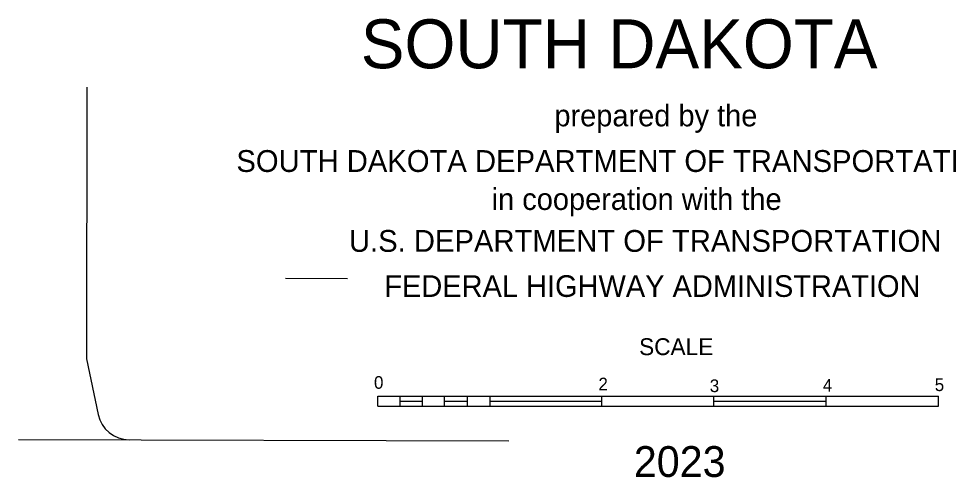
# Model space of a CAD drawing. Extents: x 1989549 to 2353218, y 16533709 to 16909437.
# Drawn here: x 2283356 to 2327427, y 16567251 to 16588973 of the extents above; entities that cross this region are included whole.
import ezdxf

# ---------------------------------------------------------------- set-up
doc = ezdxf.new("R2010")
doc.units = 0
for name, color, linetype in [('L23', 7, 'Continuous'), ('L24', 7, 'Continuous'), ('L31', 7, 'Continuous')]:
    doc.layers.add(name, color=color, linetype=linetype)

msp = doc.modelspace()

# ---------------------------------------------------------------- linework, layer by layer
at = {"layer": 'L23'}
for p, q in [((2300347, 16570622), (2300347, 16571097)), ((2300347, 16571097), (2326871, 16571097)), ((2301389, 16570855), (2302455, 16570855)), ((2301405, 16570622), (2301405, 16571097)), ((2302455, 16570622), (2302455, 16571097)), ((2303497, 16570622), (2303497, 16571097)), ((2303497, 16570855), (2304588, 16570855)), ((2304588, 16570622), (2304588, 16571097)), ((2305638, 16570855), (2310922, 16570855)), ((2305655, 16570622), (2305655, 16571097)), ((2310938, 16570622), (2310938, 16571097)), ((2316238, 16570622), (2316238, 16571097)), ((2316238, 16570855), (2321538, 16570855)), ((2321555, 16570622), (2321555, 16571097)), ((2326871, 16570689), (2326871, 16571097)), ((2326871, 16570622), (2326871, 16571097)), ((2300347, 16570622), (2326871, 16570622))]:
    msp.add_line(p, q, dxfattribs=at)
at = {"layer": 'L31'}
for p, q in [((2286589, 16585731), (2286572, 16572872)), ((2295972, 16576689), (2298914, 16576672)), ((2286572, 16572872), (2287114, 16570231)), ((2283356, 16569047), (2306547, 16568989))]:
    msp.add_line(p, q, dxfattribs=at)
msp.add_arc((2288584, 16570534), 1500, 191.6204, 269.8546, dxfattribs=at)

# ---------------------------------------------------------------- texts
at = {"layer": 'L23'}
for s, height, p in [('prepared by the', 1024.97, (2308697, 16583872)), ('SOUTH DAKOTA DEPARTMENT OF TRANSPORTATION', 1033.32, (2293655, 16581714)), ('in cooperation with the', 1024.97, (2305730, 16579914)), ('U.S. DEPARTMENT OF TRANSPORTATION', 1033.32, (2298980, 16577931)), ('FEDERAL HIGHWAY ADMINISTRATION', 1024.97, (2300655, 16575797)), ('SCALE', 800, (2312705, 16573039)), ('0', 600, (2300164, 16571447)), ('2', 600, (2310780, 16571372)), ('3', 600, (2316046, 16571289)), ('4', 600, (2321396, 16571314)), ('5', 600, (2326688, 16571339))]:
    msp.add_text(s, height=height, rotation=359.9999, dxfattribs=at).set_placement(p)
at = {"layer": 'L24'}
for s, height, p in [('SOUTH DAKOTA', 2316.58, (2299539, 16586622)), ('2023', 1458.3, (2312455, 16567272))]:
    msp.add_text(s, height=height, rotation=359.9999, dxfattribs=at).set_placement(p)

doc.saveas('drawing.dxf')
